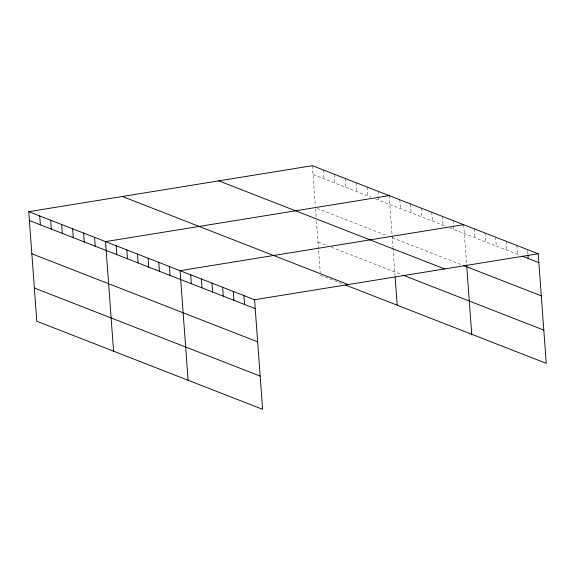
<?xml version="1.0" encoding="UTF-8"?>
<svg xmlns="http://www.w3.org/2000/svg" width="575" height="575" viewBox="0 0 575 575"><rect width="100%" height="100%" fill="white"/><g stroke="black" fill="none" stroke-linecap="round" stroke-linejoin="round"><path stroke-width="0.43" stroke-dasharray="2.88 2.16" d="M313.037 174.556L371.012 197.167M375.712 199L446.322 226.536M449.592 227.815L520.023 255.286M317.048 208.402L387.557 235.901M392.258 237.734L461.862 264.881M317.997 242.032L327.398 245.697M331.315 247.221L401.321 274.527M320.433 275.267L341.586 283.511M527.62 250.484L527.886 254.035M516.911 245.446L517.565 254.322M506.266 241.299L506.92 250.175M495.621 237.144L496.275 246.021M484.977 232.99L485.623 241.867M474.332 228.843L474.979 237.719M463.68 224.688L466.584 264.177M453.035 220.534L453.366 224.976M453.431 225.86L453.689 229.411M442.391 216.38L443.045 225.263M431.746 212.232L432.4 221.109M421.101 208.078L421.755 216.955M410.457 203.924L411.111 212.807M399.812 199.777L400.459 208.653M389.167 195.622L392.969 247.394M393.034 248.271L395.09 276.345M378.199 191.346L378.522 195.78M378.587 196.672L378.846 200.222M367.231 187.069L367.878 195.946M356.263 182.792L356.91 191.669M345.295 178.509L345.942 187.393M334.327 174.232L334.973 183.109M323.358 169.956L324.005 178.832M312.39 165.679L315.352 206.037M315.546 208.667L316.192 217.443M316.444 220.958L320.239 272.636"/><path stroke-width="0.86" d="M28.75 211.665L254.567 299.733L262.61 409.321L36.8 321.245L28.75 211.665L312.39 165.679L538.2 253.755L546.25 363.335L345.503 285.042M389.167 195.622L105.527 241.608L113.577 351.196M463.68 224.688L180.047 270.674L188.097 380.255M254.567 299.733L538.2 253.755M522.474 256.242L538.854 262.631M463.5 265.521L541.298 295.859M218.787 180.852L444.604 268.928M402.96 275.166L543.806 330.1M122.353 196.485L348.162 284.56M29.404 220.541L255.214 308.617M31.841 253.776L257.658 341.845M34.356 288.018L260.173 376.086M527.951 254.926L528.209 258.477M466.648 265.046L471.73 334.276M395.154 277.222L397.21 305.21M243.922 295.586L244.569 304.463M233.278 291.432L233.924 300.308M222.626 287.277L223.28 296.161M211.981 283.13L212.635 292.007M201.336 278.976L201.99 287.852M190.692 274.821L191.346 283.705M169.402 266.52L170.049 275.396M158.757 262.365L159.404 271.249M148.113 258.218L148.76 267.095M137.461 254.064L138.115 262.94M126.816 249.909L127.47 258.786M116.172 245.762L116.826 254.639M94.559 237.331L95.213 246.208M83.591 233.055L84.245 241.931M72.623 228.771L73.277 237.655M61.654 224.494L62.308 233.371M50.686 220.218L51.34 229.094M39.718 215.941L40.372 224.818"/></g></svg>
